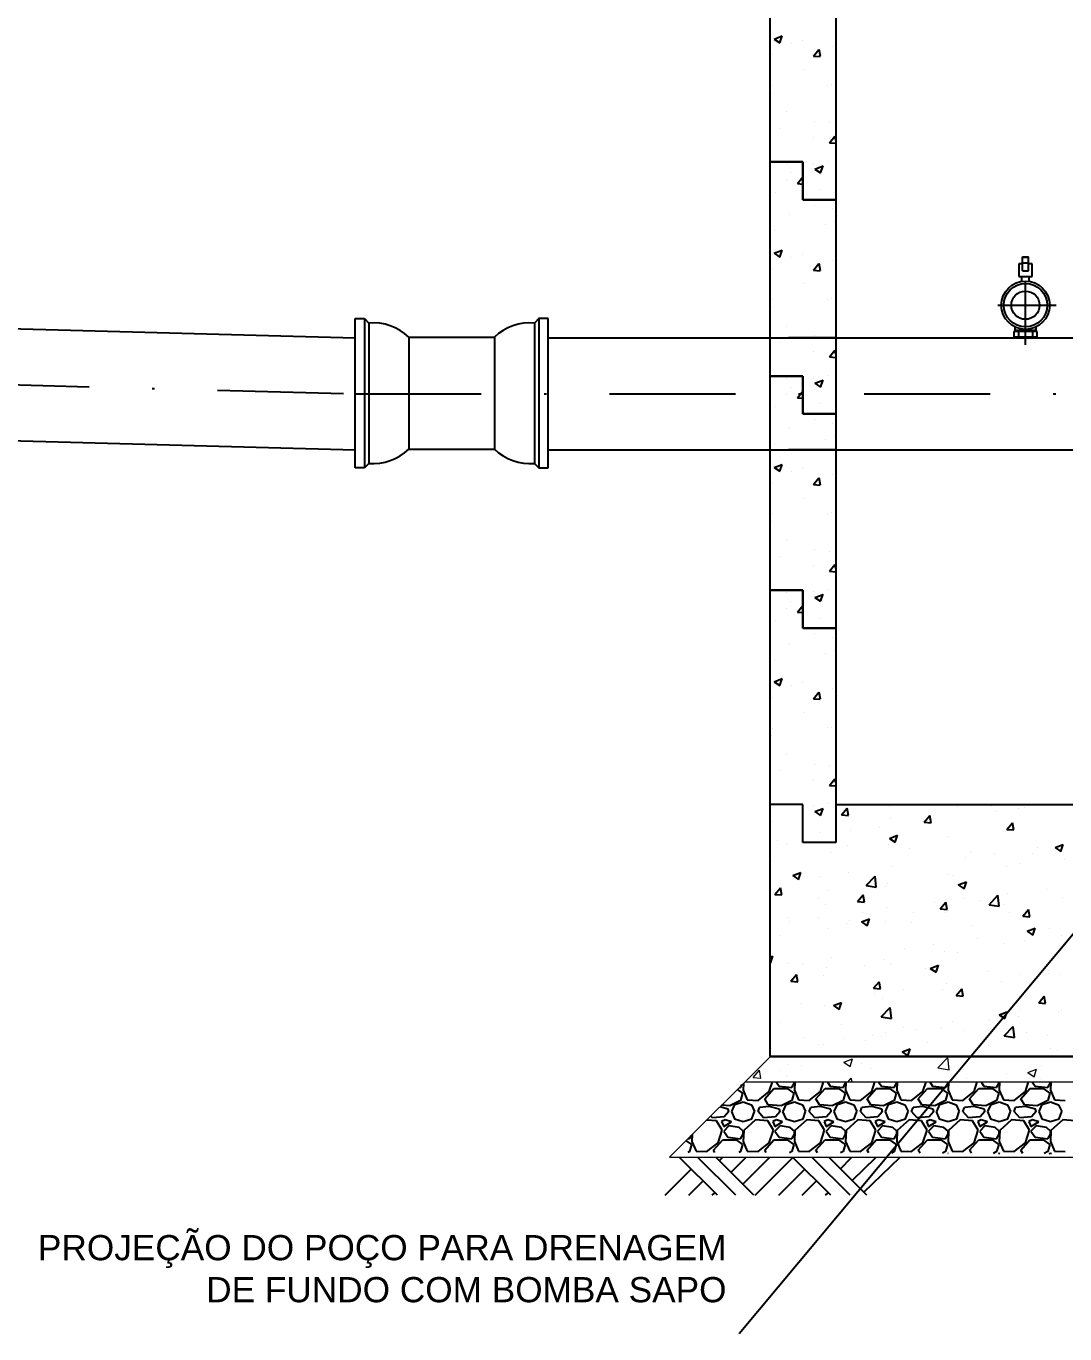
# Model space of a CAD drawing. Extents: x -160 to 364724, y -100 to 7353297.
# Drawn here: x 362092.1 to 362133.3, y 7349186.1 to 7349237.9 of the extents above; entities that cross this region are included whole.
import ezdxf

# ---------------------------------------------------------------- set-up
doc = ezdxf.new("R2010")
doc.units = 0
doc.header["$LTSCALE"] = 5
doc.linetypes.add('SGC_DASHDOT', pattern=[1, 0.5, -0.25, 0, -0.25])
doc.linetypes.add('SGC_HIDDEN', pattern=[0.375, 0.25, -0.125])
for name, color, linetype in [('01-CONTINUA', 1, 'Continuous'), ('CONEXÃO', 4, 'Continuous'), ('FLANGES', 2, 'Continuous'), ('GER-SIMBOLOS', 1, 'Continuous'), ('HACHURAS', 1, 'Continuous'), ('PAREDE CONCRETO CORTE', 5, 'Continuous'), ('SANC_COTAS', 1, 'Continuous'), ('SGC-Conexoes (Linhas Externas)', 3, 'Continuous'), ('SGC-Eixos', 253, 'SGC_DASHDOT'), ('SGC-PONTAS', 1, 'SGC_HIDDEN'), ('SGC-Tubos (Desenho Bifilar)', 3, 'Continuous'), ('VEGETAÇÃO', 7, 'Continuous')]:
    doc.layers.add(name, color=color, linetype=linetype)
doc.styles.add('R-80', font='arial.ttf')
doc.dimstyles.new('LEADER - 25', dxfattribs={"dimscale": 0.025, "dimtxt": 2, "dimasz": 1.5, "dimexe": 2, "dimexo": 1, "dimgap": 1, "dimtad": 1, "dimzin": 0, "dimtxsty": 'R-80', "dimcen": 0, "dimdle": 2, "dimclrd": 1, "dimclre": 1, "dimclrt": 2, "dimadec": 0, "dimazin": 0, "dimtfac": 0.5, "dimtmove": 2, "dimatfit": 3, "dimfxl": 1, "dimtolj": 1, "dimtzin": 0, "dimarcsym": 0})

msp = doc.modelspace()

# ---------------------------------------------------------------- linework, layer by layer
at = {"layer": '01-CONTINUA', "color": 9, "linetype": 'Continuous'}
for p, q in [((362120.57, 7349196.006), (362120.557, 7349195.737)), ((362121.593, 7349195.676), (362121.718, 7349196.066)), ((362121.868, 7349196.066), (362121.979, 7349195.9)), ((362122.487, 7349195.839), (362122.589, 7349196.022)), ((362122.605, 7349196.066), (362122.589, 7349195.737)), ((362122.589, 7349196.022), (362122.589, 7349196.066)), ((362123.625, 7349195.676), (362123.75, 7349196.066)), ((362123.9, 7349196.066), (362124.011, 7349195.9)), ((362124.519, 7349195.839), (362124.621, 7349196.022)), ((362124.637, 7349196.066), (362124.621, 7349195.737)), ((362124.621, 7349196.022), (362124.621, 7349196.066)), ((362125.657, 7349195.676), (362125.782, 7349196.066)), ((362125.932, 7349196.066), (362126.043, 7349195.9)), ((362126.551, 7349195.839), (362126.653, 7349196.022)), ((362126.669, 7349196.066), (362126.653, 7349195.737)), ((362126.653, 7349196.022), (362126.653, 7349196.066)), ((362127.689, 7349195.676), (362127.814, 7349196.066)), ((362127.964, 7349196.066), (362128.075, 7349195.9)), ((362128.583, 7349195.839), (362128.685, 7349196.022)), ((362128.701, 7349196.066), (362128.685, 7349195.737)), ((362128.685, 7349196.022), (362128.685, 7349196.066)), ((362129.721, 7349195.676), (362129.846, 7349196.066)), ((362129.996, 7349196.066), (362130.107, 7349195.9)), ((362130.615, 7349195.839), (362130.717, 7349196.022)), ((362130.733, 7349196.066), (362130.717, 7349195.737)), ((362130.717, 7349196.022), (362130.717, 7349196.066)), ((362131.753, 7349195.676), (362131.878, 7349196.066)), ((362132.028, 7349196.066), (362132.139, 7349195.9)), ((362132.647, 7349195.839), (362132.749, 7349196.022)), ((362132.765, 7349196.066), (362132.749, 7349195.737)), ((362132.749, 7349196.022), (362132.749, 7349196.066)), ((362120.325, 7349195.762), (362120.537, 7349195.615)), ((362120.408, 7349195.844), (362120.455, 7349195.839)), ((362120.455, 7349195.839), (362120.522, 7349195.958)), ((362120.537, 7349195.615), (362120.455, 7349195.331)), ((362120.557, 7349195.737), (362120.72, 7349195.351)), ((362121.146, 7349195.331), (362121.593, 7349195.676)), ((362121.411, 7349195.392), (362121.776, 7349195.798)), ((362121.776, 7349195.798), (362122.305, 7349195.798)), ((362121.979, 7349195.9), (362122.487, 7349195.839)), ((362122.305, 7349195.798), (362122.569, 7349195.615)), ((362122.569, 7349195.615), (362122.487, 7349195.331)), ((362122.589, 7349195.737), (362122.752, 7349195.351)), ((362123.178, 7349195.331), (362123.625, 7349195.676)), ((362123.443, 7349195.392), (362123.808, 7349195.798)), ((362123.808, 7349195.798), (362124.337, 7349195.798)), ((362124.011, 7349195.9), (362124.519, 7349195.839)), ((362124.337, 7349195.798), (362124.601, 7349195.615)), ((362124.601, 7349195.615), (362124.519, 7349195.331)), ((362124.621, 7349195.737), (362124.784, 7349195.351)), ((362125.21, 7349195.331), (362125.657, 7349195.676)), ((362125.475, 7349195.392), (362125.84, 7349195.798)), ((362125.84, 7349195.798), (362126.369, 7349195.798)), ((362126.043, 7349195.9), (362126.551, 7349195.839)), ((362126.369, 7349195.798), (362126.633, 7349195.615)), ((362126.633, 7349195.615), (362126.551, 7349195.331)), ((362126.653, 7349195.737), (362126.816, 7349195.351)), ((362127.242, 7349195.331), (362127.689, 7349195.676)), ((362127.507, 7349195.392), (362127.872, 7349195.798)), ((362127.872, 7349195.798), (362128.401, 7349195.798)), ((362128.075, 7349195.9), (362128.583, 7349195.839)), ((362128.401, 7349195.798), (362128.665, 7349195.615)), ((362128.665, 7349195.615), (362128.583, 7349195.331)), ((362128.685, 7349195.737), (362128.848, 7349195.351)), ((362129.274, 7349195.331), (362129.721, 7349195.676)), ((362129.539, 7349195.392), (362129.904, 7349195.798)), ((362129.904, 7349195.798), (362130.433, 7349195.798)), ((362130.107, 7349195.9), (362130.615, 7349195.839)), ((362130.433, 7349195.798), (362130.697, 7349195.615)), ((362130.697, 7349195.615), (362130.615, 7349195.331)), ((362130.717, 7349195.737), (362130.88, 7349195.351)), ((362131.306, 7349195.331), (362131.753, 7349195.676)), ((362131.571, 7349195.392), (362131.936, 7349195.798)), ((362131.936, 7349195.798), (362132.465, 7349195.798)), ((362132.139, 7349195.9), (362132.647, 7349195.839)), ((362132.465, 7349195.798), (362132.729, 7349195.615)), ((362132.729, 7349195.615), (362132.647, 7349195.331)), ((362132.749, 7349195.737), (362132.912, 7349195.351)), ((362119.968, 7349194.985), (362119.633, 7349195.069)), ((362120.029, 7349195.107), (362119.698, 7349195.134)), ((362119.988, 7349194.884), (362119.968, 7349194.985)), ((362120.455, 7349195.331), (362120.029, 7349195.107)), ((362120.11, 7349194.884), (362120.232, 7349195.168)), ((362120.232, 7349195.168), (362120.557, 7349195.27)), ((362120.557, 7349195.27), (362120.882, 7349195.148)), ((362120.72, 7349195.351), (362121.146, 7349195.331)), ((362120.882, 7349195.148), (362121.004, 7349194.884)), ((362121.146, 7349194.884), (362121.207, 7349195.046)), ((362121.593, 7349195.087), (362121.207, 7349195.046)), ((362121.553, 7349195.148), (362121.411, 7349195.392)), ((362122.061, 7349195.107), (362121.553, 7349195.148)), ((362122, 7349194.985), (362121.593, 7349195.087)), ((362122.02, 7349194.884), (362122, 7349194.985)), ((362122.487, 7349195.331), (362122.061, 7349195.107)), ((362122.142, 7349194.884), (362122.264, 7349195.168)), ((362122.264, 7349195.168), (362122.589, 7349195.27)), ((362122.589, 7349195.27), (362122.914, 7349195.148)), ((362122.752, 7349195.351), (362123.178, 7349195.331)), ((362122.914, 7349195.148), (362123.036, 7349194.884)), ((362123.178, 7349194.884), (362123.239, 7349195.046)), ((362123.625, 7349195.087), (362123.239, 7349195.046)), ((362123.585, 7349195.148), (362123.443, 7349195.392)), ((362124.093, 7349195.107), (362123.585, 7349195.148)), ((362124.032, 7349194.985), (362123.625, 7349195.087)), ((362124.052, 7349194.884), (362124.032, 7349194.985)), ((362124.519, 7349195.331), (362124.093, 7349195.107)), ((362124.174, 7349194.884), (362124.296, 7349195.168)), ((362124.296, 7349195.168), (362124.621, 7349195.27)), ((362124.621, 7349195.27), (362124.946, 7349195.148)), ((362124.784, 7349195.351), (362125.21, 7349195.331)), ((362124.946, 7349195.148), (362125.068, 7349194.884)), ((362125.21, 7349194.884), (362125.271, 7349195.046)), ((362125.657, 7349195.087), (362125.271, 7349195.046)), ((362125.617, 7349195.148), (362125.475, 7349195.392)), ((362126.125, 7349195.107), (362125.617, 7349195.148)), ((362126.064, 7349194.985), (362125.657, 7349195.087)), ((362126.084, 7349194.884), (362126.064, 7349194.985)), ((362126.551, 7349195.331), (362126.125, 7349195.107)), ((362126.206, 7349194.884), (362126.328, 7349195.168)), ((362126.328, 7349195.168), (362126.653, 7349195.27)), ((362126.653, 7349195.27), (362126.978, 7349195.148)), ((362126.816, 7349195.351), (362127.242, 7349195.331)), ((362126.978, 7349195.148), (362127.1, 7349194.884)), ((362127.242, 7349194.884), (362127.303, 7349195.046)), ((362127.689, 7349195.087), (362127.303, 7349195.046)), ((362127.649, 7349195.148), (362127.507, 7349195.392)), ((362128.157, 7349195.107), (362127.649, 7349195.148)), ((362128.096, 7349194.985), (362127.689, 7349195.087)), ((362128.116, 7349194.884), (362128.096, 7349194.985)), ((362128.583, 7349195.331), (362128.157, 7349195.107)), ((362128.238, 7349194.884), (362128.36, 7349195.168)), ((362128.36, 7349195.168), (362128.685, 7349195.27)), ((362128.685, 7349195.27), (362129.01, 7349195.148)), ((362128.848, 7349195.351), (362129.274, 7349195.331)), ((362129.01, 7349195.148), (362129.132, 7349194.884)), ((362129.274, 7349194.884), (362129.335, 7349195.046)), ((362129.721, 7349195.087), (362129.335, 7349195.046)), ((362129.681, 7349195.148), (362129.539, 7349195.392)), ((362130.189, 7349195.107), (362129.681, 7349195.148)), ((362130.128, 7349194.985), (362129.721, 7349195.087)), ((362130.148, 7349194.884), (362130.128, 7349194.985)), ((362130.615, 7349195.331), (362130.189, 7349195.107)), ((362130.27, 7349194.884), (362130.392, 7349195.168)), ((362130.392, 7349195.168), (362130.717, 7349195.27)), ((362130.717, 7349195.27), (362131.042, 7349195.148)), ((362130.88, 7349195.351), (362131.306, 7349195.331)), ((362131.042, 7349195.148), (362131.164, 7349194.884)), ((362131.306, 7349194.884), (362131.367, 7349195.046)), ((362131.753, 7349195.087), (362131.367, 7349195.046)), ((362131.713, 7349195.148), (362131.571, 7349195.392)), ((362132.221, 7349195.107), (362131.713, 7349195.148)), ((362132.16, 7349194.985), (362131.753, 7349195.087)), ((362132.18, 7349194.884), (362132.16, 7349194.985)), ((362132.647, 7349195.331), (362132.221, 7349195.107)), ((362132.302, 7349194.884), (362132.424, 7349195.168)), ((362132.424, 7349195.168), (362132.749, 7349195.27)), ((362132.749, 7349195.27), (362133.074, 7349195.148)), ((362132.912, 7349195.351), (362133.338, 7349195.331)), ((362133.074, 7349195.148), (362133.196, 7349194.884)), ((362119.5, 7349194.518), (362119.114, 7349194.55)), ((362119.338, 7349194.64), (362119.274, 7349194.71)), ((362119.805, 7349194.68), (362119.338, 7349194.64)), ((362119.724, 7349194.152), (362119.5, 7349194.518)), ((362119.846, 7349194.559), (362119.704, 7349194.498)), ((362119.704, 7349194.498), (362119.785, 7349194.294)), ((362119.785, 7349194.294), (362120.09, 7349194.477)), ((362119.988, 7349194.884), (362119.805, 7349194.68)), ((362120.09, 7349194.477), (362119.846, 7349194.559)), ((362120.09, 7349194.884), (362120.212, 7349194.599)), ((362120.212, 7349194.599), (362120.557, 7349194.498)), ((362120.557, 7349194.498), (362120.903, 7349194.599)), ((362121.045, 7349194.559), (362120.577, 7349194.132)), ((362120.903, 7349194.599), (362121.004, 7349194.884)), ((362121.532, 7349194.518), (362121.045, 7349194.559)), ((362121.37, 7349194.64), (362121.146, 7349194.884)), ((362121.837, 7349194.68), (362121.37, 7349194.64)), ((362121.756, 7349194.152), (362121.532, 7349194.518)), ((362121.878, 7349194.559), (362121.736, 7349194.498)), ((362121.736, 7349194.498), (362121.817, 7349194.294)), ((362121.817, 7349194.294), (362122.122, 7349194.477)), ((362122.02, 7349194.884), (362121.837, 7349194.68)), ((362122.122, 7349194.477), (362121.878, 7349194.559)), ((362122.122, 7349194.884), (362122.244, 7349194.599)), ((362122.244, 7349194.599), (362122.589, 7349194.498)), ((362122.589, 7349194.498), (362122.935, 7349194.599)), ((362123.077, 7349194.559), (362122.609, 7349194.132)), ((362122.935, 7349194.599), (362123.036, 7349194.884)), ((362123.564, 7349194.518), (362123.077, 7349194.559)), ((362123.402, 7349194.64), (362123.178, 7349194.884)), ((362123.869, 7349194.68), (362123.402, 7349194.64)), ((362123.788, 7349194.152), (362123.564, 7349194.518)), ((362123.91, 7349194.559), (362123.768, 7349194.498)), ((362123.768, 7349194.498), (362123.849, 7349194.294)), ((362123.849, 7349194.294), (362124.154, 7349194.477)), ((362124.052, 7349194.884), (362123.869, 7349194.68)), ((362124.154, 7349194.477), (362123.91, 7349194.559)), ((362124.154, 7349194.884), (362124.276, 7349194.599)), ((362124.276, 7349194.599), (362124.621, 7349194.498)), ((362124.621, 7349194.498), (362124.967, 7349194.599)), ((362125.109, 7349194.559), (362124.641, 7349194.132)), ((362124.967, 7349194.599), (362125.068, 7349194.884)), ((362125.596, 7349194.518), (362125.109, 7349194.559)), ((362125.434, 7349194.64), (362125.21, 7349194.884)), ((362125.901, 7349194.68), (362125.434, 7349194.64)), ((362125.82, 7349194.152), (362125.596, 7349194.518)), ((362125.942, 7349194.559), (362125.8, 7349194.498)), ((362125.8, 7349194.498), (362125.881, 7349194.294)), ((362125.881, 7349194.294), (362126.186, 7349194.477)), ((362126.084, 7349194.884), (362125.901, 7349194.68)), ((362126.186, 7349194.477), (362125.942, 7349194.559)), ((362126.186, 7349194.884), (362126.308, 7349194.599)), ((362126.308, 7349194.599), (362126.653, 7349194.498)), ((362126.653, 7349194.498), (362126.999, 7349194.599)), ((362127.141, 7349194.559), (362126.673, 7349194.132)), ((362126.999, 7349194.599), (362127.1, 7349194.884)), ((362127.628, 7349194.518), (362127.141, 7349194.559)), ((362127.466, 7349194.64), (362127.242, 7349194.884)), ((362127.933, 7349194.68), (362127.466, 7349194.64)), ((362127.852, 7349194.152), (362127.628, 7349194.518)), ((362127.974, 7349194.559), (362127.832, 7349194.498)), ((362127.832, 7349194.498), (362127.913, 7349194.294)), ((362127.913, 7349194.294), (362128.218, 7349194.477)), ((362128.116, 7349194.884), (362127.933, 7349194.68)), ((362128.218, 7349194.477), (362127.974, 7349194.559)), ((362128.218, 7349194.884), (362128.34, 7349194.599)), ((362128.34, 7349194.599), (362128.685, 7349194.498)), ((362128.685, 7349194.498), (362129.031, 7349194.599)), ((362129.173, 7349194.559), (362128.705, 7349194.132)), ((362129.031, 7349194.599), (362129.132, 7349194.884)), ((362129.66, 7349194.518), (362129.173, 7349194.559)), ((362129.498, 7349194.64), (362129.274, 7349194.884)), ((362129.965, 7349194.68), (362129.498, 7349194.64)), ((362129.884, 7349194.152), (362129.66, 7349194.518)), ((362130.006, 7349194.559), (362129.864, 7349194.498)), ((362129.864, 7349194.498), (362129.945, 7349194.294)), ((362129.945, 7349194.294), (362130.25, 7349194.477)), ((362130.148, 7349194.884), (362129.965, 7349194.68)), ((362130.25, 7349194.477), (362130.006, 7349194.559)), ((362130.25, 7349194.884), (362130.372, 7349194.599)), ((362130.372, 7349194.599), (362130.717, 7349194.498)), ((362130.717, 7349194.498), (362131.063, 7349194.599)), ((362131.205, 7349194.559), (362130.737, 7349194.132)), ((362131.063, 7349194.599), (362131.164, 7349194.884)), ((362131.692, 7349194.518), (362131.205, 7349194.559)), ((362131.53, 7349194.64), (362131.306, 7349194.884)), ((362131.997, 7349194.68), (362131.53, 7349194.64)), ((362131.916, 7349194.152), (362131.692, 7349194.518)), ((362132.038, 7349194.559), (362131.896, 7349194.498)), ((362131.896, 7349194.498), (362131.977, 7349194.294)), ((362131.977, 7349194.294), (362132.282, 7349194.477)), ((362132.18, 7349194.884), (362131.997, 7349194.68)), ((362132.282, 7349194.477), (362132.038, 7349194.559)), ((362132.282, 7349194.884), (362132.404, 7349194.599)), ((362132.404, 7349194.599), (362132.749, 7349194.498)), ((362132.749, 7349194.498), (362133.095, 7349194.599)), ((362133.237, 7349194.559), (362132.769, 7349194.132)), ((362133.095, 7349194.599), (362133.196, 7349194.884)), ((362133.724, 7349194.518), (362133.237, 7349194.559)), ((362118.423, 7349193.807), (362118.49, 7349193.926)), ((362118.538, 7349193.974), (362118.525, 7349193.705)), ((362119.561, 7349193.644), (362119.724, 7349194.152)), ((362119.988, 7349194.315), (362119.785, 7349194.112)), ((362119.785, 7349194.112), (362119.947, 7349193.868)), ((362120.395, 7349194.254), (362119.988, 7349194.315)), ((362120.557, 7349194.112), (362120.395, 7349194.254)), ((362120.455, 7349193.807), (362120.557, 7349193.99)), ((362120.577, 7349194.132), (362120.557, 7349193.705)), ((362120.557, 7349193.99), (362120.557, 7349194.112)), ((362121.593, 7349193.644), (362121.756, 7349194.152)), ((362122.02, 7349194.315), (362121.817, 7349194.112)), ((362121.817, 7349194.112), (362121.979, 7349193.868)), ((362122.427, 7349194.254), (362122.02, 7349194.315)), ((362122.589, 7349194.112), (362122.427, 7349194.254)), ((362122.487, 7349193.807), (362122.589, 7349193.99)), ((362122.609, 7349194.132), (362122.589, 7349193.705)), ((362122.589, 7349193.99), (362122.589, 7349194.112)), ((362123.625, 7349193.644), (362123.788, 7349194.152)), ((362124.052, 7349194.315), (362123.849, 7349194.112)), ((362123.849, 7349194.112), (362124.011, 7349193.868)), ((362124.459, 7349194.254), (362124.052, 7349194.315)), ((362124.621, 7349194.112), (362124.459, 7349194.254)), ((362124.519, 7349193.807), (362124.621, 7349193.99)), ((362124.641, 7349194.132), (362124.621, 7349193.705)), ((362124.621, 7349193.99), (362124.621, 7349194.112)), ((362125.657, 7349193.644), (362125.82, 7349194.152)), ((362126.084, 7349194.315), (362125.881, 7349194.112)), ((362125.881, 7349194.112), (362126.043, 7349193.868)), ((362126.491, 7349194.254), (362126.084, 7349194.315)), ((362126.653, 7349194.112), (362126.491, 7349194.254)), ((362126.551, 7349193.807), (362126.653, 7349193.99)), ((362126.673, 7349194.132), (362126.653, 7349193.705)), ((362126.653, 7349193.99), (362126.653, 7349194.112)), ((362127.689, 7349193.644), (362127.852, 7349194.152)), ((362128.116, 7349194.315), (362127.913, 7349194.112)), ((362127.913, 7349194.112), (362128.075, 7349193.868)), ((362128.523, 7349194.254), (362128.116, 7349194.315)), ((362128.685, 7349194.112), (362128.523, 7349194.254)), ((362128.583, 7349193.807), (362128.685, 7349193.99)), ((362128.705, 7349194.132), (362128.685, 7349193.705)), ((362128.685, 7349193.99), (362128.685, 7349194.112)), ((362129.721, 7349193.644), (362129.884, 7349194.152)), ((362130.148, 7349194.315), (362129.945, 7349194.112)), ((362129.945, 7349194.112), (362130.107, 7349193.868)), ((362130.555, 7349194.254), (362130.148, 7349194.315)), ((362130.717, 7349194.112), (362130.555, 7349194.254)), ((362130.615, 7349193.807), (362130.717, 7349193.99)), ((362130.737, 7349194.132), (362130.717, 7349193.705)), ((362130.717, 7349193.99), (362130.717, 7349194.112)), ((362131.753, 7349193.644), (362131.916, 7349194.152)), ((362132.18, 7349194.315), (362131.977, 7349194.112)), ((362131.977, 7349194.112), (362132.139, 7349193.868)), ((362132.587, 7349194.254), (362132.18, 7349194.315)), ((362132.749, 7349194.112), (362132.587, 7349194.254)), ((362132.647, 7349193.807), (362132.749, 7349193.99)), ((362132.769, 7349194.132), (362132.749, 7349193.705)), ((362132.749, 7349193.99), (362132.749, 7349194.112)), ((362118.293, 7349193.73), (362118.505, 7349193.583)), ((362118.376, 7349193.812), (362118.423, 7349193.807)), ((362118.505, 7349193.583), (362118.423, 7349193.299)), ((362118.525, 7349193.705), (362118.688, 7349193.319)), ((362119.114, 7349193.299), (362119.561, 7349193.644)), ((362119.379, 7349193.36), (362119.744, 7349193.766)), ((362119.744, 7349193.766), (362120.273, 7349193.766)), ((362119.947, 7349193.868), (362120.455, 7349193.807)), ((362120.273, 7349193.766), (362120.537, 7349193.583)), ((362120.537, 7349193.583), (362120.455, 7349193.299)), ((362120.557, 7349193.705), (362120.72, 7349193.319)), ((362121.146, 7349193.299), (362121.593, 7349193.644)), ((362121.411, 7349193.36), (362121.776, 7349193.766)), ((362121.776, 7349193.766), (362122.305, 7349193.766)), ((362121.979, 7349193.868), (362122.487, 7349193.807)), ((362122.305, 7349193.766), (362122.569, 7349193.583)), ((362122.569, 7349193.583), (362122.487, 7349193.299)), ((362122.589, 7349193.705), (362122.752, 7349193.319)), ((362123.178, 7349193.299), (362123.625, 7349193.644)), ((362123.443, 7349193.36), (362123.808, 7349193.766)), ((362123.808, 7349193.766), (362124.337, 7349193.766)), ((362124.011, 7349193.868), (362124.519, 7349193.807)), ((362124.337, 7349193.766), (362124.601, 7349193.583)), ((362124.601, 7349193.583), (362124.519, 7349193.299)), ((362124.621, 7349193.705), (362124.784, 7349193.319)), ((362125.21, 7349193.299), (362125.657, 7349193.644)), ((362125.475, 7349193.36), (362125.84, 7349193.766)), ((362125.84, 7349193.766), (362126.369, 7349193.766)), ((362126.043, 7349193.868), (362126.551, 7349193.807)), ((362126.369, 7349193.766), (362126.633, 7349193.583)), ((362126.633, 7349193.583), (362126.551, 7349193.299)), ((362126.653, 7349193.705), (362126.816, 7349193.319)), ((362127.242, 7349193.299), (362127.689, 7349193.644)), ((362127.507, 7349193.36), (362127.872, 7349193.766)), ((362127.872, 7349193.766), (362128.401, 7349193.766)), ((362128.075, 7349193.868), (362128.583, 7349193.807)), ((362128.401, 7349193.766), (362128.665, 7349193.583)), ((362128.665, 7349193.583), (362128.583, 7349193.299)), ((362128.685, 7349193.705), (362128.848, 7349193.319)), ((362129.274, 7349193.299), (362129.721, 7349193.644)), ((362129.539, 7349193.36), (362129.904, 7349193.766)), ((362129.904, 7349193.766), (362130.433, 7349193.766)), ((362130.107, 7349193.868), (362130.615, 7349193.807)), ((362130.433, 7349193.766), (362130.697, 7349193.583)), ((362130.697, 7349193.583), (362130.615, 7349193.299)), ((362130.717, 7349193.705), (362130.88, 7349193.319)), ((362131.306, 7349193.299), (362131.753, 7349193.644)), ((362131.571, 7349193.36), (362131.936, 7349193.766)), ((362131.936, 7349193.766), (362132.465, 7349193.766)), ((362132.139, 7349193.868), (362132.647, 7349193.807)), ((362132.465, 7349193.766), (362132.729, 7349193.583)), ((362132.729, 7349193.583), (362132.647, 7349193.299)), ((362132.749, 7349193.705), (362132.912, 7349193.319)), ((362118.423, 7349193.299), (362118.362, 7349193.267)), ((362118.688, 7349193.319), (362119.114, 7349193.299)), ((362119.435, 7349193.263), (362119.379, 7349193.36)), ((362120.455, 7349193.299), (362120.382, 7349193.26)), ((362120.72, 7349193.319), (362121.146, 7349193.299)), ((362121.47, 7349193.257), (362121.411, 7349193.36)), ((362122.487, 7349193.299), (362122.402, 7349193.254)), ((362122.752, 7349193.319), (362123.178, 7349193.299)), ((362123.506, 7349193.251), (362123.443, 7349193.36)), ((362124.519, 7349193.299), (362124.422, 7349193.248)), ((362124.784, 7349193.319), (362125.21, 7349193.299)), ((362125.542, 7349193.244), (362125.475, 7349193.36)), ((362126.551, 7349193.299), (362126.442, 7349193.242)), ((362126.816, 7349193.319), (362127.242, 7349193.299)), ((362127.578, 7349193.238), (362127.507, 7349193.36)), ((362128.583, 7349193.299), (362128.462, 7349193.235)), ((362128.675, 7349193.235), (362128.685, 7349193.238)), ((362128.685, 7349193.238), (362128.694, 7349193.234)), ((362128.848, 7349193.319), (362129.274, 7349193.299)), ((362129.613, 7349193.232), (362129.539, 7349193.36)), ((362130.615, 7349193.299), (362130.482, 7349193.229)), ((362130.687, 7349193.228), (362130.717, 7349193.238)), ((362130.717, 7349193.238), (362130.743, 7349193.228)), ((362130.88, 7349193.319), (362131.306, 7349193.299)), ((362131.649, 7349193.225), (362131.571, 7349193.36)), ((362132.647, 7349193.299), (362132.502, 7349193.223)), ((362132.699, 7349193.222), (362132.749, 7349193.238)), ((362132.749, 7349193.238), (362132.792, 7349193.222)), ((362132.912, 7349193.319), (362133.338, 7349193.299))]:
    msp.add_line(p, q, dxfattribs=at)
at = {"layer": 'CONEXÃO', "color": 1}
for p, q in [((362131.638, 7349228.24), (362131.638, 7349228.796)), ((362131.638, 7349228.796), (362131.878, 7349228.796)), ((362131.638, 7349228.776), (362131.878, 7349228.776)), ((362131.878, 7349228.24), (362131.878, 7349228.796)), ((362131.638, 7349228.517), (362131.498, 7349228.517)), ((362131.498, 7349228.517), (362131.498, 7349228.017)), ((362131.638, 7349228.556), (362131.878, 7349228.556)), ((362131.638, 7349228.24), (362131.878, 7349228.24)), ((362132.018, 7349228.517), (362131.878, 7349228.517)), ((362132.018, 7349228.017), (362132.018, 7349228.517)), ((362131.498, 7349228.017), (362132.018, 7349228.017)), ((362131.618, 7349227.825), (362131.618, 7349228.017)), ((362131.898, 7349227.825), (362131.898, 7349228.017)), ((362132.219, 7349225.836), (362131.297, 7349225.836)), ((362131.297, 7349225.836), (362131.297, 7349225.625)), ((362131.297, 7349225.625), (362132.219, 7349225.625)), ((362131.333, 7349226.015), (362131.333, 7349225.876)), ((362131.333, 7349225.876), (362132.184, 7349225.876)), ((362131.377, 7349225.876), (362131.377, 7349225.836)), ((362132.139, 7349225.876), (362131.377, 7349225.876)), ((362131.377, 7349225.625), (362131.377, 7349225.585)), ((362132.139, 7349225.585), (362131.377, 7349225.585)), ((362131.486, 7349225.836), (362131.486, 7349225.625)), ((362132.031, 7349225.836), (362132.031, 7349225.625)), ((362132.139, 7349225.876), (362132.139, 7349225.836)), ((362132.139, 7349225.625), (362132.139, 7349225.585)), ((362132.184, 7349225.876), (362132.184, 7349226.015)), ((362132.219, 7349225.625), (362132.219, 7349225.836))]:
    msp.add_line(p, q, dxfattribs=at)
for radius in [0.96, 0.86, 0.56]:
    msp.add_circle((362131.758, 7349226.876), radius, dxfattribs=at)
at = {"layer": 'FLANGES'}
for p, q in [((362105.157, 7349220.425), (362105.157, 7349226.345)), ((362105.157, 7349226.345), (362105.527, 7349226.345)), ((362105.527, 7349226.345), (362105.527, 7349220.425)), ((362105.527, 7349226.345), (362105.701, 7349226.17)), ((362105.701, 7349226.17), (362105.701, 7349220.599)), ((362112.447, 7349226.345), (362112.272, 7349226.17)), ((362112.272, 7349226.17), (362112.272, 7349220.599)), ((362112.447, 7349226.345), (362112.447, 7349220.425)), ((362112.817, 7349226.345), (362112.447, 7349226.345)), ((362112.817, 7349220.425), (362112.817, 7349226.345)), ((362107.287, 7349225.605), (362107.287, 7349221.165)), ((362110.687, 7349225.605), (362110.687, 7349221.165)), ((362105.527, 7349220.425), (362105.157, 7349220.425)), ((362105.701, 7349220.599), (362105.527, 7349220.425)), ((362112.272, 7349220.599), (362112.447, 7349220.425)), ((362112.447, 7349220.425), (362112.817, 7349220.425))]:
    msp.add_line(p, q, dxfattribs=at)
for centre, start, end in [((362105.864, 7349224.122), 46.1869, 94.5502), ((362112.109, 7349224.122), 85.4498, 133.8131), ((362105.864, 7349222.647), 265.4498, 313.8131), ((362112.109, 7349222.647), 226.1869, 274.5502)]:
    msp.add_arc(centre, 2.055, start, end, dxfattribs=at)
at = {"layer": 'GER-SIMBOLOS'}
for p, q in [((362119.534, 7349191.566), (362118.034, 7349193.066)), ((362120.263, 7349191.566), (362118.763, 7349193.066)), ((362120.982, 7349191.566), (362119.482, 7349193.066)), ((362119.632, 7349192.964), (362119.735, 7349193.066)), ((362120.098, 7349192.498), (362120.667, 7349193.066)), ((362120.564, 7349192.032), (362121.598, 7349193.066)), ((362121.03, 7349191.566), (362122.53, 7349193.066)), ((362124.03, 7349191.566), (362122.53, 7349193.066)), ((362124.801, 7349191.566), (362123.301, 7349193.066)), ((362125.467, 7349191.566), (362123.967, 7349193.066)), ((362124.414, 7349192.619), (362124.861, 7349193.066)), ((362124.879, 7349192.154), (362125.826, 7349193.066)), ((362125.345, 7349191.688), (362126.774, 7349193.066)), ((362117.466, 7349191.566), (362118.498, 7349192.598)), ((362121.966, 7349191.566), (362122.998, 7349192.598)), ((362118.397, 7349191.566), (362118.964, 7349192.132)), ((362122.897, 7349191.566), (362123.463, 7349192.132)), ((362119.329, 7349191.566), (362119.429, 7349191.667)), ((362123.829, 7349191.566), (362123.929, 7349191.667))]:
    msp.add_line(p, q, dxfattribs=at)
at = {"layer": 'HACHURAS', "linetype": 'Continuous', "lineweight": 9}
for p, q in [((362128.278, 7349196.617), (362128.674, 7349197.029)), ((362128.73, 7349196.547), (362128.674, 7349197.029)), ((362120.959, 7349196.241), (362121.204, 7349196.532)), ((362121.263, 7349196.214), (362121.205, 7349196.533)), ((362122.054, 7349196.51), (362122.054, 7349196.51)), ((362122.33, 7349196.751), (362122.33, 7349196.751)), ((362122.883, 7349196.726), (362122.883, 7349196.726)), ((362124.545, 7349196.844), (362124.901, 7349196.981)), ((362124.546, 7349196.845), (362124.798, 7349196.674)), ((362124.62, 7349196.835), (362124.62, 7349196.835)), ((362124.798, 7349196.674), (362124.901, 7349196.981)), ((362125.251, 7349196.8), (362125.251, 7349196.8)), ((362125.595, 7349196.612), (362125.595, 7349196.612)), ((362128.278, 7349196.617), (362128.73, 7349196.547)), ((362128.307, 7349196.497), (362128.307, 7349196.497)), ((362131.846, 7349196.437), (362132.202, 7349196.574)), ((362132.099, 7349196.267), (362132.202, 7349196.574)), ((362132.393, 7349196.701), (362132.393, 7349196.701)), ((362120.959, 7349196.241), (362121.262, 7349196.214)), ((362122.288, 7349196.291), (362122.288, 7349196.291)), ((362124.724, 7349196.066), (362124.847, 7349196.214)), ((362124.876, 7349196.066), (362124.848, 7349196.214)), ((362129.431, 7349196.193), (362129.431, 7349196.193)), ((362131.019, 7349196.383), (362131.019, 7349196.383)), ((362131.846, 7349196.438), (362132.099, 7349196.267)), ((362131.877, 7349196.18), (362131.877, 7349196.18)), ((362132.371, 7349196.208), (362132.371, 7349196.208))]:
    msp.add_line(p, q, dxfattribs=at)
at = {"layer": 'PAREDE CONCRETO CORTE'}
for p, q in [((362121.63, 7349232.563), (362121.63, 7349241.063)), ((362124.23, 7349239.563), (362124.23, 7349231.063)), ((362121.63, 7349224.063), (362121.63, 7349232.563)), ((362121.63, 7349232.563), (362122.93, 7349232.563)), ((362122.93, 7349232.563), (362121.63, 7349232.563)), ((362122.93, 7349232.563), (362122.93, 7349231.063)), ((362122.93, 7349231.063), (362122.93, 7349232.563)), ((362122.93, 7349231.063), (362124.23, 7349231.063)), ((362124.23, 7349231.063), (362122.93, 7349231.063)), ((362124.23, 7349231.063), (362124.23, 7349222.563)), ((362121.63, 7349215.566), (362121.63, 7349224.066)), ((362121.63, 7349224.066), (362122.93, 7349224.066)), ((362122.93, 7349224.063), (362121.63, 7349224.063)), ((362122.93, 7349224.066), (362122.93, 7349222.566)), ((362122.93, 7349222.563), (362122.93, 7349224.063)), ((362122.93, 7349222.566), (362124.23, 7349222.566)), ((362124.23, 7349222.563), (362122.93, 7349222.563)), ((362124.23, 7349222.566), (362124.23, 7349214.066)), ((362121.63, 7349207.066), (362121.63, 7349215.566)), ((362121.63, 7349215.566), (362122.93, 7349215.566)), ((362122.93, 7349215.566), (362121.63, 7349215.566)), ((362122.93, 7349215.566), (362122.93, 7349214.066)), ((362122.93, 7349214.066), (362122.93, 7349215.566)), ((362122.93, 7349214.066), (362124.23, 7349214.066)), ((362124.23, 7349214.066), (362122.93, 7349214.066)), ((362124.23, 7349214.066), (362124.23, 7349205.566)), ((362121.63, 7349197.066), (362121.63, 7349207.066)), ((362121.63, 7349207.066), (362121.63, 7349207.066)), ((362122.93, 7349207.066), (362121.63, 7349207.066)), ((362122.93, 7349205.566), (362122.93, 7349207.066)), ((362124.23, 7349207.066), (362174.23, 7349207.066)), ((362124.23, 7349205.566), (362122.93, 7349205.566)), ((362121.63, 7349197.066), (362176.767, 7349197.066)), ((362176.767, 7349197.066), (362121.63, 7349197.066))]:
    msp.add_line(p, q, dxfattribs=at)
at = {"layer": 'SANC_COTAS', "linetype": 'Continuous', "lineweight": 13}
for p, q in [((362121.636, 7349197.072), (362117.636, 7349193.072)), ((362120.63, 7349196.066), (362177.767, 7349196.066)), ((362117.636, 7349193.072), (362180.705, 7349193.072))]:
    msp.add_line(p, q, dxfattribs=at)
at = {"layer": 'SGC-Conexoes (Linhas Externas)'}
for p, q in [((362107.287, 7349225.605), (362110.687, 7349225.605)), ((362107.287, 7349221.165), (362110.687, 7349221.165))]:
    msp.add_line(p, q, dxfattribs=at)
at = {"layer": 'SGC-Eixos'}
for p, q in [((362131.758, 7349225.301), (362131.758, 7349228.926)), ((362130.664, 7349226.876), (362132.974, 7349226.876))]:
    msp.add_line(p, q, dxfattribs=at)
at = {"layer": 'SGC-Eixos', "ltscale": 2}
for p, q in [((362029.03, 7349225.383), (362105.157, 7349223.365)), ((362105.157, 7349223.365), (362136.619, 7349223.365))]:
    msp.add_line(p, q, dxfattribs=at)
at = {"layer": 'SGC-PONTAS', "ltscale": 1.5}
for p, q in [((362124.23, 7349225.585), (362121.616, 7349225.585)), ((362124.23, 7349221.145), (362121.616, 7349221.145))]:
    msp.add_line(p, q, dxfattribs=at)
at = {"layer": 'SGC-Tubos (Desenho Bifilar)'}
for p, q in [((362031.828, 7349227.526), (362105.157, 7349225.585)), ((362112.817, 7349225.585), (362126.63, 7349225.585)), ((362124.23, 7349225.585), (362134.287, 7349225.585)), ((362036.24, 7349222.962), (362105.157, 7349221.145)), ((362112.817, 7349221.145), (362126.63, 7349221.145)), ((362124.23, 7349221.145), (362134.287, 7349221.145))]:
    msp.add_line(p, q, dxfattribs=at)
at = {"layer": 'VEGETAÇÃO', "color": 1, "linetype": 'Continuous'}
for p, q in [((362121.788, 7349237.436), (362122.108, 7349237.559)), ((362122.016, 7349237.283), (362122.108, 7349237.56)), ((362121.788, 7349237.437), (362122.016, 7349237.283)), ((362122.456, 7349237.272), (362122.456, 7349237.272)), ((362122.914, 7349237.394), (362122.914, 7349237.394)), ((362123.345, 7349236.762), (362123.565, 7349237.025)), ((362123.619, 7349236.738), (362123.566, 7349237.025)), ((362124.107, 7349237.156), (362124.107, 7349237.156)), ((362121.732, 7349236.813), (362121.732, 7349236.813)), ((362123.345, 7349236.762), (362123.618, 7349236.738)), ((362122.935, 7349236.221), (362122.935, 7349236.221)), ((362121.711, 7349235.59), (362121.711, 7349235.59)), ((362123.899, 7349235.607), (362123.899, 7349235.607)), ((362124.051, 7349235.634), (362124.051, 7349235.634)), ((362121.677, 7349235.291), (362121.677, 7349235.291)), ((362122.267, 7349234.544), (362122.267, 7349234.544)), ((362122.025, 7349233.897), (362122.025, 7349233.897)), ((362123.395, 7349234.167), (362123.395, 7349234.167)), ((362123.996, 7349234.112), (362123.996, 7349234.112)), ((362123.362, 7349233.541), (362123.362, 7349233.541)), ((362123.979, 7349233.323), (362124.2, 7349233.586)), ((362124.23, 7349233.425), (362124.2, 7349233.586)), ((362123.979, 7349233.323), (362124.23, 7349233.301)), ((362122.294, 7349232.488), (362122.294, 7349232.488)), ((362123.337, 7349232.515), (362123.337, 7349232.515)), ((362123.405, 7349232.28), (362123.725, 7349232.403)), ((362123.632, 7349232.127), (362123.725, 7349232.403)), ((362123.94, 7349232.59), (362123.94, 7349232.59)), ((362122.28, 7349231.837), (362122.28, 7349231.837)), ((362122.443, 7349232.125), (362122.443, 7349232.125)), ((362122.71, 7349231.704), (362122.93, 7349231.966)), ((362122.901, 7349232.255), (362122.93, 7349232.266)), ((362122.901, 7349232.255), (362122.93, 7349232.235)), ((362123.405, 7349232.28), (362123.632, 7349232.127)), ((362121.844, 7349231.36), (362121.844, 7349231.36)), ((362122.71, 7349231.704), (362122.93, 7349231.685)), ((362123.576, 7349231.458), (362123.576, 7349231.458)), ((362123.376, 7349230.833), (362123.376, 7349230.833)), ((362123.885, 7349231.068), (362123.885, 7349231.068)), ((362122.385, 7349230.472), (362122.385, 7349230.472)), ((362124.116, 7349230.7), (362124.116, 7349230.7)), ((362121.788, 7349229.838), (362121.788, 7349229.838)), ((362123.825, 7349230.061), (362123.825, 7349230.061)), ((362124.163, 7349230.181), (362124.163, 7349230.181)), ((362121.788, 7349228.94), (362122.108, 7349229.063)), ((362121.788, 7349228.94), (362122.016, 7349228.786)), ((362122.016, 7349228.786), (362122.108, 7349229.063)), ((362122.456, 7349228.776), (362122.456, 7349228.776)), ((362122.914, 7349228.897), (362122.914, 7349228.897)), ((362124.107, 7349228.659), (362124.107, 7349228.659)), ((362121.732, 7349228.316), (362121.732, 7349228.316)), ((362123.345, 7349228.265), (362123.565, 7349228.528)), ((362123.345, 7349228.265), (362123.618, 7349228.241)), ((362123.619, 7349228.242), (362123.566, 7349228.528)), ((362122.935, 7349227.725), (362122.935, 7349227.725)), ((362123.899, 7349227.11), (362123.899, 7349227.11)), ((362124.051, 7349227.137), (362124.051, 7349227.137)), ((362121.677, 7349226.794), (362121.677, 7349226.794)), ((362121.711, 7349227.094), (362121.711, 7349227.094)), ((362122.267, 7349226.048), (362122.267, 7349226.048)), ((362123.395, 7349225.671), (362123.395, 7349225.671)), ((362123.996, 7349225.615), (362123.996, 7349225.615)), ((362122.025, 7349225.401), (362122.025, 7349225.401)), ((362123.362, 7349225.044), (362123.362, 7349225.044)), ((362123.979, 7349224.826), (362124.2, 7349225.089)), ((362124.23, 7349224.928), (362124.2, 7349225.089)), ((362123.979, 7349224.826), (362124.23, 7349224.804)), ((362122.294, 7349223.988), (362122.294, 7349223.988)), ((362123.337, 7349224.018), (362123.337, 7349224.018)), ((362123.94, 7349224.093), (362123.94, 7349224.093)), ((362122.443, 7349223.625), (362122.443, 7349223.625)), ((362122.901, 7349223.755), (362122.93, 7349223.766)), ((362122.901, 7349223.755), (362122.93, 7349223.735)), ((362123.405, 7349223.784), (362123.725, 7349223.906)), ((362123.405, 7349223.784), (362123.632, 7349223.63)), ((362123.632, 7349223.63), (362123.725, 7349223.907)), ((362122.28, 7349223.337), (362122.28, 7349223.337)), ((362122.71, 7349223.204), (362122.93, 7349223.466)), ((362122.71, 7349223.204), (362122.93, 7349223.185)), ((362123.576, 7349222.961), (362123.576, 7349222.961)), ((362121.844, 7349222.86), (362121.844, 7349222.86)), ((362123.885, 7349222.571), (362123.885, 7349222.571)), ((362122.385, 7349221.972), (362122.385, 7349221.972)), ((362123.376, 7349222.333), (362123.376, 7349222.333)), ((362124.116, 7349222.2), (362124.116, 7349222.2)), ((362123.825, 7349221.561), (362123.825, 7349221.561)), ((362124.163, 7349221.681), (362124.163, 7349221.681)), ((362121.788, 7349221.338), (362121.788, 7349221.338)), ((362121.788, 7349220.44), (362122.108, 7349220.563)), ((362121.788, 7349220.44), (362122.016, 7349220.286)), ((362122.016, 7349220.286), (362122.108, 7349220.563)), ((362122.914, 7349220.397), (362122.914, 7349220.397)), ((362122.456, 7349220.276), (362122.456, 7349220.276)), ((362123.345, 7349219.765), (362123.565, 7349220.028)), ((362123.619, 7349219.742), (362123.566, 7349220.028)), ((362124.107, 7349220.159), (362124.107, 7349220.159)), ((362121.732, 7349219.816), (362121.732, 7349219.816)), ((362123.345, 7349219.765), (362123.618, 7349219.741)), ((362122.935, 7349219.225), (362122.935, 7349219.225)), ((362121.677, 7349218.294), (362121.677, 7349218.294)), ((362121.711, 7349218.594), (362121.711, 7349218.594)), ((362123.899, 7349218.61), (362123.899, 7349218.61)), ((362124.051, 7349218.637), (362124.051, 7349218.637)), ((362122.267, 7349217.548), (362122.267, 7349217.548)), ((362122.025, 7349216.901), (362122.025, 7349216.901)), ((362123.395, 7349217.171), (362123.395, 7349217.171)), ((362123.996, 7349217.115), (362123.996, 7349217.115)), ((362123.362, 7349216.544), (362123.362, 7349216.544)), ((362123.979, 7349216.326), (362124.2, 7349216.589)), ((362123.979, 7349216.326), (362124.23, 7349216.304)), ((362124.23, 7349216.428), (362124.2, 7349216.589)), ((362122.294, 7349215.488), (362122.294, 7349215.488)), ((362122.901, 7349215.255), (362122.93, 7349215.266)), ((362122.901, 7349215.255), (362122.93, 7349215.235)), ((362123.337, 7349215.518), (362123.337, 7349215.518)), ((362123.405, 7349215.284), (362123.725, 7349215.406)), ((362123.405, 7349215.284), (362123.632, 7349215.13)), ((362123.632, 7349215.13), (362123.725, 7349215.407)), ((362123.94, 7349215.593), (362123.94, 7349215.593)), ((362122.28, 7349214.837), (362122.28, 7349214.837)), ((362122.443, 7349215.125), (362122.443, 7349215.125)), ((362122.71, 7349214.704), (362122.93, 7349214.966)), ((362122.71, 7349214.704), (362122.93, 7349214.685)), ((362121.844, 7349214.36), (362121.844, 7349214.36)), ((362123.576, 7349214.461), (362123.576, 7349214.461)), ((362123.376, 7349213.833), (362123.376, 7349213.833)), ((362123.885, 7349214.071), (362123.885, 7349214.071)), ((362124.116, 7349213.7), (362124.116, 7349213.7)), ((362122.385, 7349213.472), (362122.385, 7349213.472)), ((362124.163, 7349213.181), (362124.163, 7349213.181)), ((362121.788, 7349212.838), (362121.788, 7349212.838)), ((362123.825, 7349213.061), (362123.825, 7349213.061)), ((362121.788, 7349211.94), (362122.108, 7349212.063)), ((362122.016, 7349211.786), (362122.108, 7349212.063)), ((362121.788, 7349211.94), (362122.016, 7349211.786)), ((362122.456, 7349211.776), (362122.456, 7349211.776)), ((362122.914, 7349211.897), (362122.914, 7349211.897)), ((362124.107, 7349211.659), (362124.107, 7349211.659)), ((362121.732, 7349211.316), (362121.732, 7349211.316)), ((362123.345, 7349211.265), (362123.565, 7349211.528)), ((362123.345, 7349211.265), (362123.618, 7349211.241)), ((362123.619, 7349211.242), (362123.566, 7349211.528)), ((362122.935, 7349210.725), (362122.935, 7349210.725)), ((362121.711, 7349210.094), (362121.711, 7349210.094)), ((362123.899, 7349210.11), (362123.899, 7349210.11)), ((362124.051, 7349210.137), (362124.051, 7349210.137)), ((362121.677, 7349209.794), (362121.677, 7349209.794)), ((362122.267, 7349209.048), (362122.267, 7349209.048)), ((362123.395, 7349208.671), (362123.395, 7349208.671)), ((362123.996, 7349208.615), (362123.996, 7349208.615)), ((362122.025, 7349208.401), (362122.025, 7349208.401)), ((362123.362, 7349208.044), (362123.362, 7349208.044)), ((362123.979, 7349207.826), (362124.2, 7349208.089)), ((362124.23, 7349207.928), (362124.2, 7349208.089)), ((362123.979, 7349207.826), (362124.23, 7349207.804)), ((362123.337, 7349207.018), (362123.337, 7349207.018)), ((362123.405, 7349206.784), (362123.725, 7349206.906)), ((362123.632, 7349206.63), (362123.725, 7349206.907)), ((362123.94, 7349207.093), (362123.94, 7349207.093)), ((362124.458, 7349206.654), (362124.679, 7349206.917)), ((362124.732, 7349206.63), (362124.679, 7349206.917)), ((362126.381, 7349206.991), (362126.381, 7349206.991)), ((362129.027, 7349207.032), (362129.027, 7349207.032)), ((362129.078, 7349206.984), (362129.078, 7349206.984)), ((362130.401, 7349207.066), (362130.434, 7349207.045)), ((362130.434, 7349207.045), (362130.441, 7349207.066)), ((362131.467, 7349206.929), (362131.467, 7349206.929)), ((362131.716, 7349206.932), (362131.716, 7349206.932)), ((362121.724, 7349206.376), (362121.724, 7349206.376)), ((362123.405, 7349206.784), (362123.632, 7349206.63)), ((362124.458, 7349206.654), (362124.732, 7349206.63)), ((362126.412, 7349206.527), (362126.412, 7349206.527)), ((362127.684, 7349206.402), (362127.684, 7349206.402)), ((362127.738, 7349206.367), (362127.958, 7349206.63)), ((362127.738, 7349206.367), (362128.011, 7349206.343)), ((362128.011, 7349206.343), (362127.958, 7349206.63)), ((362130.572, 7349206.782), (362130.572, 7349206.782)), ((362123.576, 7349205.961), (362123.576, 7349205.961)), ((362124.808, 7349206.023), (362124.808, 7349206.023)), ((362125.953, 7349206.174), (362125.953, 7349206.174)), ((362126.365, 7349205.723), (362126.685, 7349205.846)), ((362126.592, 7349205.57), (362126.685, 7349205.846)), ((362131.017, 7349206.08), (362131.237, 7349206.343)), ((362131.017, 7349206.08), (362131.29, 7349206.057)), ((362131.048, 7349206.133), (362131.048, 7349206.133)), ((362131.29, 7349206.057), (362131.237, 7349206.343)), ((362121.921, 7349205.643), (362121.921, 7349205.643)), ((362122.272, 7349205.528), (362122.272, 7349205.528)), ((362123.885, 7349205.571), (362123.885, 7349205.571)), ((362124.713, 7349205.425), (362124.713, 7349205.425)), ((362126.326, 7349205.469), (362126.326, 7349205.469)), ((362126.365, 7349205.723), (362126.592, 7349205.57)), ((362127.153, 7349205.322), (362127.153, 7349205.322)), ((362128.7, 7349205.811), (362128.7, 7349205.811)), ((362132.245, 7349205.357), (362132.245, 7349205.357)), ((362132.935, 7349205.357), (362133.255, 7349205.48)), ((362132.935, 7349205.357), (362133.163, 7349205.204)), ((362133.163, 7349205.204), (362133.255, 7349205.48)), ((362121.669, 7349204.854), (362121.669, 7349204.854)), ((362124.016, 7349205.176), (362124.016, 7349205.176)), ((362129.369, 7349204.978), (362129.369, 7349204.978)), ((362129.594, 7349205.219), (362129.594, 7349205.219)), ((362130.514, 7349205.129), (362130.514, 7349205.129)), ((362132.035, 7349205.116), (362132.035, 7349205.116)), ((362133.301, 7349204.904), (362133.301, 7349204.904)), ((362122.523, 7349204.249), (362122.843, 7349204.372)), ((362122.751, 7349204.095), (362122.843, 7349204.372)), ((362124.75, 7349204.37), (362124.75, 7349204.37)), ((362126.482, 7349204.598), (362126.482, 7349204.598)), ((362128.645, 7349204.289), (362128.645, 7349204.289)), ((362130.992, 7349204.611), (362130.992, 7349204.611)), ((362131.556, 7349204.714), (362131.556, 7349204.714)), ((362121.813, 7349203.502), (362122.034, 7349203.765)), ((362122.087, 7349203.478), (362122.034, 7349203.765)), ((362122.523, 7349204.249), (362122.751, 7349204.095)), ((362123.605, 7349204.22), (362123.605, 7349204.22)), ((362125.432, 7349203.851), (362125.788, 7349204.222)), ((362125.432, 7349203.851), (362125.838, 7349203.788)), ((362125.838, 7349203.788), (362125.788, 7349204.222)), ((362126.223, 7349203.799), (362126.223, 7349203.799)), ((362126.27, 7349203.947), (362126.27, 7349203.947)), ((362128.889, 7349204.256), (362128.889, 7349204.256)), ((362129.094, 7349203.882), (362129.414, 7349204.005)), ((362129.094, 7349203.883), (362129.321, 7349203.729)), ((362129.321, 7349203.729), (362129.414, 7349204.005)), ((362121.813, 7349203.502), (362122.087, 7349203.478)), ((362123.557, 7349203.341), (362123.557, 7349203.341)), ((362123.961, 7349203.654), (362123.961, 7349203.654)), ((362125.093, 7349203.215), (362125.313, 7349203.478)), ((362125.366, 7349203.191), (362125.313, 7349203.478)), ((362129.311, 7349203.326), (362129.311, 7349203.326)), ((362129.985, 7349203.253), (362129.985, 7349203.253)), ((362130.311, 7349203.094), (362130.667, 7349203.465)), ((362130.718, 7349203.031), (362130.667, 7349203.465)), ((362131.042, 7349203.554), (362131.042, 7349203.554)), ((362132.651, 7349203.71), (362132.651, 7349203.71)), ((362133.246, 7349203.382), (362133.246, 7349203.382)), ((362123.822, 7349203.089), (362123.822, 7349203.089)), ((362125.093, 7349203.215), (362125.366, 7349203.191)), ((362125.279, 7349202.795), (362125.279, 7349202.795)), ((362126.263, 7349202.986), (362126.263, 7349202.986)), ((362127.318, 7349202.795), (362127.318, 7349202.795)), ((362128.166, 7349203.175), (362128.166, 7349203.175)), ((362128.372, 7349202.928), (362128.592, 7349203.191)), ((362128.372, 7349202.928), (362128.645, 7349202.904)), ((362128.589, 7349202.767), (362128.589, 7349202.767)), ((362128.645, 7349202.904), (362128.593, 7349203.191)), ((362128.704, 7349202.882), (362128.704, 7349202.882)), ((362130.311, 7349203.094), (362130.718, 7349203.031)), ((362130.936, 7349203.089), (362130.936, 7349203.089)), ((362131.144, 7349202.779), (362131.144, 7349202.779)), ((362131.651, 7349202.641), (362131.872, 7349202.904)), ((362131.925, 7349202.618), (362131.872, 7349202.904)), ((362122.346, 7349202.578), (362122.346, 7349202.578)), ((362122.403, 7349202.416), (362122.403, 7349202.416)), ((362123.547, 7349202.567), (362123.547, 7349202.567)), ((362124.652, 7349202.337), (362124.652, 7349202.337)), ((362124.786, 7349202.475), (362124.786, 7349202.475)), ((362125.252, 7349202.408), (362125.572, 7349202.531)), ((362125.252, 7349202.408), (362125.48, 7349202.255)), ((362125.48, 7349202.255), (362125.572, 7349202.531)), ((362126.214, 7349202.425), (362126.214, 7349202.425)), ((362127.227, 7349202.371), (362127.227, 7349202.371)), ((362129.668, 7349202.268), (362129.668, 7349202.268)), ((362131.651, 7349202.641), (362131.925, 7349202.618)), ((362121.986, 7349201.879), (362121.986, 7349201.879)), ((362123.905, 7349202.132), (362123.905, 7349202.132)), ((362129.84, 7349201.751), (362129.84, 7349201.751)), ((362131.823, 7349202.042), (362132.143, 7349202.165)), ((362131.823, 7349202.042), (362132.05, 7349201.888)), ((362132.05, 7349201.888), (362132.143, 7349202.165)), ((362132.108, 7349202.165), (362132.108, 7349202.165)), ((362132.727, 7349202.131), (362132.727, 7349202.131)), ((362133.19, 7349201.86), (362133.19, 7349201.86)), ((362126.963, 7349201.372), (362126.963, 7349201.372)), ((362128.108, 7349201.523), (362128.108, 7349201.523)), ((362128.533, 7349201.245), (362128.533, 7349201.245)), ((362129.065, 7349201.195), (362129.065, 7349201.195)), ((362130.881, 7349201.567), (362130.881, 7349201.567)), ((362131.731, 7349201.653), (362131.731, 7349201.653)), ((362121.63, 7349201.018), (362121.731, 7349201.056)), ((362121.63, 7349200.785), (362121.638, 7349200.78)), ((362121.638, 7349200.78), (362121.731, 7349201.056)), ((362122.344, 7349200.764), (362122.344, 7349200.764)), ((362122.913, 7349200.765), (362122.913, 7349200.765)), ((362124.076, 7349200.992), (362124.076, 7349200.992)), ((362125.353, 7349200.662), (362125.353, 7349200.662)), ((362126.159, 7349200.903), (362126.159, 7349200.903)), ((362126.398, 7349200.737), (362126.398, 7349200.737)), ((362127.981, 7349200.567), (362128.301, 7349200.69)), ((362128.209, 7349200.414), (362128.301, 7349200.69)), ((362122.448, 7349200.063), (362122.668, 7349200.326)), ((362122.721, 7349200.039), (362122.668, 7349200.326)), ((362123.732, 7349200.279), (362123.732, 7349200.279)), ((362123.849, 7349200.61), (362123.849, 7349200.61)), ((362127.794, 7349200.558), (362127.794, 7349200.558)), ((362127.981, 7349200.567), (362128.209, 7349200.414)), ((362130.235, 7349200.455), (362130.235, 7349200.455)), ((362131.524, 7349200.328), (362131.524, 7349200.328)), ((362132.669, 7349200.478), (362132.669, 7349200.478)), ((362132.675, 7349200.352), (362132.675, 7349200.352)), ((362133.135, 7349200.338), (362133.135, 7349200.338)), ((362122.448, 7349200.063), (362122.721, 7349200.039)), ((362125.727, 7349199.776), (362125.947, 7349200.039)), ((362125.727, 7349199.776), (362126, 7349199.752)), ((362126, 7349199.752), (362125.948, 7349200.039)), ((362126.905, 7349199.719), (362126.905, 7349199.719)), ((362128.478, 7349199.723), (362128.478, 7349199.723)), ((362128.637, 7349199.947), (362128.637, 7349199.947)), ((362129.006, 7349199.489), (362129.227, 7349199.752)), ((362129.28, 7349199.465), (362129.227, 7349199.752)), ((362130.825, 7349200.045), (362130.825, 7349200.045)), ((362122.873, 7349199.189), (362122.873, 7349199.189)), ((362123.794, 7349199.088), (362123.794, 7349199.088)), ((362124.14, 7349199.092), (362124.46, 7349199.215)), ((362124.14, 7349199.093), (362124.367, 7349198.939)), ((362124.367, 7349198.939), (362124.46, 7349199.215)), ((362125.761, 7349199.569), (362125.761, 7349199.569)), ((362126.103, 7349199.381), (362126.103, 7349199.381)), ((362129.006, 7349199.489), (362129.28, 7349199.465)), ((362132.286, 7349199.202), (362132.506, 7349199.465)), ((362132.286, 7349199.202), (362132.559, 7349199.178)), ((362132.559, 7349199.179), (362132.506, 7349199.465)), ((362126.038, 7349198.64), (362126.394, 7349199.012)), ((362126.038, 7349198.64), (362126.445, 7349198.577)), ((362126.445, 7349198.577), (362126.394, 7349199.012)), ((362130.71, 7349198.726), (362131.03, 7349198.849)), ((362130.71, 7349198.726), (362130.938, 7349198.573)), ((362130.938, 7349198.573), (362131.03, 7349198.849)), ((362131.466, 7349198.675), (362131.466, 7349198.675)), ((362131.542, 7349198.925), (362131.542, 7349198.925)), ((362133.079, 7349198.816), (362133.079, 7349198.816)), ((362133.198, 7349198.903), (362133.198, 7349198.903)), ((362122.022, 7349198.428), (362122.022, 7349198.428)), ((362124.463, 7349198.325), (362124.463, 7349198.325)), ((362126.904, 7349198.222), (362126.904, 7349198.222)), ((362127.434, 7349198.144), (362127.434, 7349198.144)), ((362128.422, 7349198.201), (362128.422, 7349198.201)), ((362128.876, 7349198.467), (362128.876, 7349198.467)), ((362129.344, 7349198.119), (362129.344, 7349198.119)), ((362130.322, 7349198.524), (362130.322, 7349198.524)), ((362130.77, 7349198.523), (362130.77, 7349198.523)), ((362130.917, 7349197.884), (362131.274, 7349198.255)), ((362131.324, 7349197.821), (362131.274, 7349198.255)), ((362122.986, 7349197.814), (362122.986, 7349197.814)), ((362123.543, 7349197.552), (362123.543, 7349197.552)), ((362123.738, 7349197.566), (362123.738, 7349197.566)), ((362124.558, 7349197.765), (362124.558, 7349197.765)), ((362125.427, 7349197.711), (362125.427, 7349197.711)), ((362125.703, 7349197.916), (362125.703, 7349197.916)), ((362126.048, 7349197.859), (362126.048, 7349197.859)), ((362126.209, 7349198.009), (362126.209, 7349198.009)), ((362127.868, 7349197.608), (362127.868, 7349197.608)), ((362130.917, 7349197.884), (362131.324, 7349197.821)), ((362131.785, 7349198.016), (362131.785, 7349198.016)), ((362132.638, 7349197.921), (362132.638, 7349197.921)), ((362121.671, 7349197.385), (362121.671, 7349197.385)), ((362126.869, 7349197.252), (362127.189, 7349197.375)), ((362126.869, 7349197.252), (362127.096, 7349197.098)), ((362127.096, 7349197.098), (362127.189, 7349197.375)), ((362129.971, 7349197.463), (362129.971, 7349197.463)), ((362130.308, 7349197.505), (362130.308, 7349197.505)), ((362131.995, 7349197.1), (362131.995, 7349197.1)), ((362132.749, 7349197.402), (362132.749, 7349197.402)), ((362133.023, 7349197.294), (362133.023, 7349197.294))]:
    msp.add_line(p, q, dxfattribs=at)

# ---------------------------------------------------------------- leaders
at = {"layer": 'SANC_COTAS'}
msp.add_leader([(362135.43, 7349204.066), (362120.396, 7349186.068)], dimstyle='LEADER - 25', dxfattribs=at)

# ---------------------------------------------------------------- next in the draw order: wipeouts: each hides what was drawn before it
msp.add_wipeout([(362092.436, 7349186.718), (362120.246, 7349186.718), (362120.246, 7349190.338), (362092.436, 7349190.338)]).dxf.layer = 'SANC_COTAS'

# ---------------------------------------------------------------- next in the draw order: texts
at = {"layer": 'SANC_COTAS', "color": 2, "insert": (362119.896, 7349189.988), "char_height": 1, "attachment_point": 3, "style": 'R-80'}
msp.add_mtext('PROJEÇÃO DO POÇO PARA DRENAGEM\\PDE FUNDO COM BOMBA SAPO', dxfattribs=at)

doc.saveas('drawing.dxf')
